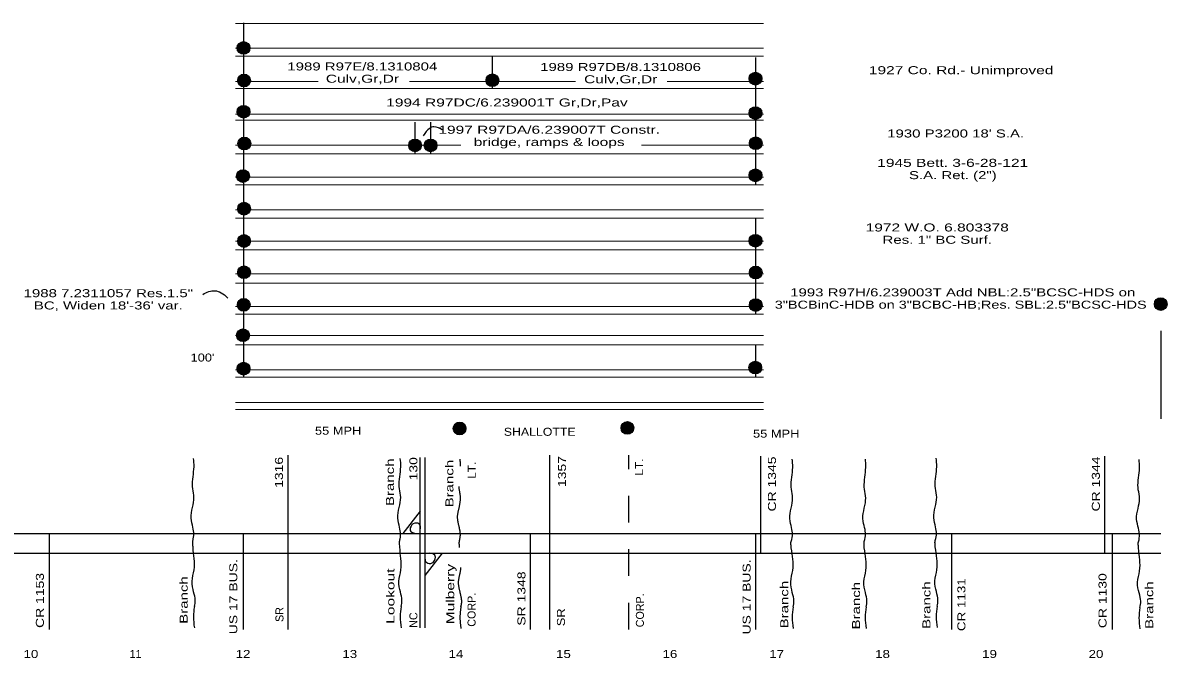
# Model space of a CAD drawing. Extents: x 2147484.45 to 2147492.91, y 2147476.95 to 2147483.28.
# Drawn here: x 2147488.62 to 2147492.909, y 2147480.903 to 2147483.281 of the extents above; entities that cross this region are included whole.
import ezdxf
from ezdxf.enums import TextEntityAlignment as Align

# ---------------------------------------------------------------- set-up
doc = ezdxf.new("R2010")
doc.units = 0
doc.header["$LTSCALE"] = 0.012
doc.linetypes.add('MEDIUM_DASHED', pattern=[4.5, 3, -1.5])
doc.layers.add('1', color=7, linetype='Continuous', lineweight=13)

msp = doc.modelspace()

# ---------------------------------------------------------------- hatches: boundary and pattern name
at = {"layer": '1'}
for points in [[(2147489.47111, 2147483.18732, 1), (2147489.42342, 2147483.18732, 1)], [(2147489.47311, 2147483.06532, 1), (2147489.42542, 2147483.06532, 1)], [(2147490.40411, 2147483.06632, 1), (2147490.35642, 2147483.06632, 1)], [(2147491.39011, 2147483.07232, 1), (2147491.34242, 2147483.07232, 1)], [(2147489.47111, 2147482.94832, 1), (2147489.42342, 2147482.94832, 1)], [(2147491.39011, 2147482.94332, 1), (2147491.34242, 2147482.94332, 1)], [(2147489.47411, 2147482.82932, 1), (2147489.42642, 2147482.82932, 1)], [(2147491.39111, 2147482.83032, 1), (2147491.34342, 2147482.83032, 1)], [(2147490.11411, 2147482.82232, 1), (2147490.06642, 2147482.82232, 1)], [(2147490.17211, 2147482.82232, 1), (2147490.12442, 2147482.82232, 1)], [(2147489.46911, 2147482.70732, 1), (2147489.42142, 2147482.70732, 1)], [(2147491.39011, 2147482.71032, 1), (2147491.34242, 2147482.71032, 1)], [(2147489.47311, 2147482.58532, 1), (2147489.42542, 2147482.58532, 1)], [(2147489.47311, 2147482.46432, 1), (2147489.42542, 2147482.46432, 1)], [(2147491.39011, 2147482.46532, 1), (2147491.34242, 2147482.46532, 1)], [(2147489.47311, 2147482.34732, 1), (2147489.42542, 2147482.34732, 1)], [(2147491.39111, 2147482.34632, 1), (2147491.34342, 2147482.34632, 1)], [(2147492.90911, 2147482.22832, 1), (2147492.86142, 2147482.22832, 1)], [(2147489.47211, 2147482.22532, 1), (2147489.42442, 2147482.22532, 1)], [(2147491.39111, 2147482.22432, 1), (2147491.34342, 2147482.22432, 1)], [(2147489.46911, 2147482.11132, 1), (2147489.42142, 2147482.11132, 1)], [(2147489.47111, 2147481.98632, 1), (2147489.42342, 2147481.98632, 1)], [(2147491.38911, 2147481.99032, 1), (2147491.34142, 2147481.99032, 1)], [(2147490.28111, 2147481.76232, 1), (2147490.23342, 2147481.76232, 1)], [(2147490.91011, 2147481.76432, 1), (2147490.86242, 2147481.76432, 1)]]:
    msp.add_hatch(color=256, dxfattribs=at).paths.add_polyline_path(points)

# ---------------------------------------------------------------- linework, layer by layer
for p, q in [((2147489.417, 2147483.279), (2147491.396, 2147483.279)), ((2147489.417, 2147483.186), (2147491.396, 2147483.186)), ((2147489.417, 2147483.156), (2147491.396, 2147483.156)), ((2147489.417, 2147483.062), (2147489.727, 2147483.062)), ((2147489.417, 2147483.035), (2147491.396, 2147483.035)), ((2147490.07, 2147483.062), (2147490.691, 2147483.062)), ((2147491.035, 2147483.062), (2147491.396, 2147483.062)), ((2147489.417, 2147482.939), (2147491.396, 2147482.939)), ((2147489.417, 2147482.917), (2147491.396, 2147482.917)), ((2147489.417, 2147482.823), (2147490.262, 2147482.823)), ((2147490.939, 2147482.823), (2147491.396, 2147482.823)), ((2147489.417, 2147482.791), (2147491.396, 2147482.791)), ((2147489.417, 2147482.704), (2147491.396, 2147482.704)), ((2147489.417, 2147482.675), (2147491.396, 2147482.675)), ((2147489.417, 2147482.581), (2147491.396, 2147482.581)), ((2147489.417, 2147482.55), (2147491.396, 2147482.55)), ((2147489.417, 2147482.464), (2147491.396, 2147482.464)), ((2147489.417, 2147482.431), (2147491.396, 2147482.431)), ((2147489.417, 2147482.341), (2147491.396, 2147482.341)), ((2147489.417, 2147482.307), (2147491.396, 2147482.307)), ((2147489.417, 2147482.219), (2147491.396, 2147482.219)), ((2147489.417, 2147482.19), (2147491.396, 2147482.19)), ((2147489.417, 2147482.111), (2147491.396, 2147482.111)), ((2147489.417, 2147482.076), (2147491.396, 2147482.076)), ((2147489.417, 2147481.982), (2147491.396, 2147481.982)), ((2147489.417, 2147481.954), (2147491.396, 2147481.954)), ((2147489.417, 2147481.86), (2147491.396, 2147481.86)), ((2147489.417, 2147481.833), (2147491.396, 2147481.833))]:
    msp.add_line(p, q, dxfattribs=at)
at = {"layer": '1', "lineweight": 25}
for p, q in [((2147490.381, 2147483.035), (2147490.381, 2147483.156)), ((2147491.367, 2147483.032), (2147491.367, 2147483.152)), ((2147491.367, 2147482.673), (2147491.367, 2147483.032)), ((2147490.091, 2147482.791), (2147490.091, 2147482.909)), ((2147490.149, 2147482.791), (2147490.149, 2147482.909)), ((2147491.367, 2147482.191), (2147491.367, 2147482.548)), ((2147492.886, 2147482.128), (2147492.886, 2147481.799)), ((2147491.367, 2147481.955), (2147491.367, 2147482.076)), ((2147489.615, 2147481.01), (2147489.615, 2147481.663)), ((2147490.11, 2147481.016), (2147490.11, 2147481.654)), ((2147490.128, 2147481.016), (2147490.128, 2147481.654)), ((2147490.595, 2147481.01), (2147490.595, 2147481.663)), ((2147491.385, 2147481.659), (2147491.385, 2147481.296)), ((2147492.675, 2147481.659), (2147492.675, 2147481.296)), ((2147490.11, 2147481.453), (2147490.045, 2147481.369)), ((2147487.098, 2147481.369), (2147492.885, 2147481.369)), ((2147488.72, 2147481.01), (2147488.72, 2147481.369)), ((2147489.447, 2147481.01), (2147489.447, 2147481.369)), ((2147490.523, 2147481.01), (2147490.523, 2147481.369)), ((2147491.367, 2147481.01), (2147491.367, 2147481.369)), ((2147492.102, 2147481.01), (2147492.102, 2147481.369)), ((2147492.704, 2147481.01), (2147492.704, 2147481.369)), ((2147487.098, 2147481.296), (2147492.885, 2147481.296)), ((2147490.128, 2147481.212), (2147490.193, 2147481.296))]:
    msp.add_line(p, q, dxfattribs=at)
at = {"layer": '1', "linetype": 'MEDIUM_DASHED', "lineweight": 25}
msp.add_line((2147490.891, 2147481.01), (2147490.891, 2147481.663), dxfattribs=at)
at = {"layer": '1', "lineweight": 25}
msp.add_lwpolyline([(2147489.449, 2147481.954), (2147489.449, 2147482.55), (2147489.449, 2147483.281)], dxfattribs=at)
for centre in [(2147489.44726, 2147483.18732), (2147489.44926, 2147483.06532), (2147490.38026, 2147483.06632), (2147491.36626, 2147483.07232), (2147489.44726, 2147482.94832), (2147491.36626, 2147482.94332), (2147489.45026, 2147482.82932), (2147491.36726, 2147482.83032), (2147490.09026, 2147482.82232), (2147490.14826, 2147482.82232), (2147489.44526, 2147482.70732), (2147491.36626, 2147482.71032), (2147489.44926, 2147482.58532), (2147489.44926, 2147482.46432), (2147491.36626, 2147482.46532), (2147489.44926, 2147482.34732), (2147491.36726, 2147482.34632), (2147492.88526, 2147482.22832), (2147489.44826, 2147482.22532), (2147491.36726, 2147482.22432), (2147489.44526, 2147482.11132), (2147489.44726, 2147481.98632), (2147491.36526, 2147481.99032), (2147490.25726, 2147481.76232), (2147490.88626, 2147481.76432)]:
    msp.add_circle(centre, 0.02385, dxfattribs=at)
for points in [[(2147490.192, 2147482.88), (2147490.185, 2147482.886), (2147490.161, 2147482.899), (2147490.137, 2147482.884), (2147490.121, 2147482.858)], [(2147489.295, 2147482.264), (2147489.309, 2147482.273), (2147489.341, 2147482.285), (2147489.371, 2147482.269), (2147489.388, 2147482.25)], [(2147489.259, 2147481.349), (2147489.261, 2147481.359), (2147489.262, 2147481.372), (2147489.256, 2147481.399), (2147489.247, 2147481.436), (2147489.26, 2147481.477), (2147489.263, 2147481.513), (2147489.254, 2147481.544), (2147489.258, 2147481.582), (2147489.263, 2147481.619), (2147489.261, 2147481.641), (2147489.26, 2147481.65)], [(2147490.034, 2147481.349), (2147490.036, 2147481.359), (2147490.037, 2147481.372), (2147490.031, 2147481.399), (2147490.022, 2147481.436), (2147490.035, 2147481.477), (2147490.038, 2147481.513), (2147490.029, 2147481.544), (2147490.033, 2147481.582), (2147490.038, 2147481.619), (2147490.036, 2147481.641), (2147490.035, 2147481.65)], [(2147492.042, 2147481.35), (2147492.045, 2147481.36), (2147492.046, 2147481.373), (2147492.04, 2147481.4), (2147492.031, 2147481.437), (2147492.044, 2147481.478), (2147492.047, 2147481.514), (2147492.038, 2147481.545), (2147492.042, 2147481.583), (2147492.047, 2147481.62), (2147492.045, 2147481.642), (2147492.044, 2147481.651)], [(2147491.502, 2147481.347), (2147491.505, 2147481.357), (2147491.506, 2147481.37), (2147491.5, 2147481.397), (2147491.491, 2147481.434), (2147491.504, 2147481.475), (2147491.507, 2147481.511), (2147491.498, 2147481.542), (2147491.502, 2147481.58), (2147491.507, 2147481.617), (2147491.505, 2147481.639), (2147491.504, 2147481.648)], [(2147491.776, 2147481.347), (2147491.779, 2147481.357), (2147491.78, 2147481.37), (2147491.774, 2147481.397), (2147491.765, 2147481.434), (2147491.778, 2147481.475), (2147491.781, 2147481.511), (2147491.772, 2147481.542), (2147491.776, 2147481.58), (2147491.781, 2147481.617), (2147491.779, 2147481.639), (2147491.778, 2147481.648)], [(2147492.804, 2147481.346), (2147492.805, 2147481.355), (2147492.806, 2147481.368), (2147492.8, 2147481.395), (2147492.791, 2147481.432), (2147492.804, 2147481.473), (2147492.807, 2147481.509), (2147492.798, 2147481.54), (2147492.802, 2147481.578), (2147492.807, 2147481.615), (2147492.805, 2147481.637), (2147492.804, 2147481.646)], [(2147490.08, 2147481.404), (2147490.072, 2147481.394), (2147490.069, 2147481.378), (2147490.079, 2147481.372), (2147490.093, 2147481.369)], [(2147490.08, 2147481.404), (2147490.086, 2147481.409), (2147490.103, 2147481.412), (2147490.109, 2147481.401), (2147490.11, 2147481.387)], [(2147492.04, 2147481.319), (2147492.04, 2147481.325), (2147492.038, 2147481.335), (2147492.04, 2147481.345), (2147492.042, 2147481.35)], [(2147489.263, 2147481.096), (2147489.265, 2147481.103), (2147489.268, 2147481.119), (2147489.261, 2147481.148), (2147489.25, 2147481.191), (2147489.265, 2147481.232), (2147489.263, 2147481.276), (2147489.259, 2147481.301), (2147489.258, 2147481.319)], [(2147489.258, 2147481.319), (2147489.258, 2147481.325), (2147489.256, 2147481.335), (2147489.258, 2147481.345), (2147489.259, 2147481.349)], [(2147490.038, 2147481.096), (2147490.04, 2147481.103), (2147490.043, 2147481.119), (2147490.036, 2147481.148), (2147490.025, 2147481.191), (2147490.04, 2147481.232), (2147490.038, 2147481.276), (2147490.034, 2147481.301), (2147490.033, 2147481.319)], [(2147490.033, 2147481.319), (2147490.033, 2147481.325), (2147490.031, 2147481.335), (2147490.033, 2147481.345), (2147490.034, 2147481.349)], [(2147491.507, 2147481.094), (2147491.509, 2147481.101), (2147491.512, 2147481.117), (2147491.505, 2147481.146), (2147491.494, 2147481.189), (2147491.509, 2147481.23), (2147491.507, 2147481.274), (2147491.503, 2147481.299), (2147491.5, 2147481.316)], [(2147491.5, 2147481.316), (2147491.5, 2147481.322), (2147491.498, 2147481.332), (2147491.5, 2147481.342), (2147491.502, 2147481.347)], [(2147491.781, 2147481.094), (2147491.783, 2147481.101), (2147491.786, 2147481.117), (2147491.779, 2147481.146), (2147491.768, 2147481.189), (2147491.783, 2147481.23), (2147491.781, 2147481.274), (2147491.777, 2147481.299), (2147491.774, 2147481.316)], [(2147491.774, 2147481.316), (2147491.774, 2147481.322), (2147491.772, 2147481.332), (2147491.774, 2147481.342), (2147491.776, 2147481.347)], [(2147492.047, 2147481.097), (2147492.049, 2147481.104), (2147492.052, 2147481.12), (2147492.045, 2147481.149), (2147492.034, 2147481.192), (2147492.049, 2147481.233), (2147492.047, 2147481.277), (2147492.043, 2147481.302), (2147492.04, 2147481.319)], [(2147492.807, 2147481.092), (2147492.809, 2147481.099), (2147492.812, 2147481.115), (2147492.805, 2147481.144), (2147492.794, 2147481.187), (2147492.809, 2147481.228), (2147492.807, 2147481.272), (2147492.803, 2147481.297), (2147492.802, 2147481.315)], [(2147492.802, 2147481.315), (2147492.802, 2147481.321), (2147492.8, 2147481.331), (2147492.802, 2147481.341), (2147492.804, 2147481.346)], [(2147490.158, 2147481.261), (2147490.152, 2147481.256), (2147490.135, 2147481.253), (2147490.129, 2147481.264), (2147490.128, 2147481.278)], [(2147490.158, 2147481.261), (2147490.166, 2147481.271), (2147490.169, 2147481.287), (2147490.159, 2147481.293), (2147490.145, 2147481.296)], [(2147489.263, 2147481.096), (2147489.261, 2147481.083), (2147489.258, 2147481.057), (2147489.261, 2147481.03), (2147489.263, 2147481.016)], [(2147490.038, 2147481.096), (2147490.036, 2147481.083), (2147490.033, 2147481.057), (2147490.036, 2147481.03), (2147490.038, 2147481.016)], [(2147491.507, 2147481.094), (2147491.505, 2147481.081), (2147491.502, 2147481.055), (2147491.505, 2147481.028), (2147491.507, 2147481.014)], [(2147491.781, 2147481.094), (2147491.779, 2147481.081), (2147491.776, 2147481.055), (2147491.779, 2147481.028), (2147491.781, 2147481.014)], [(2147492.047, 2147481.097), (2147492.045, 2147481.084), (2147492.042, 2147481.058), (2147492.045, 2147481.031), (2147492.047, 2147481.017)], [(2147492.807, 2147481.092), (2147492.805, 2147481.079), (2147492.802, 2147481.053), (2147492.805, 2147481.026), (2147492.807, 2147481.012)]]:
    msp.add_open_spline(points, degree=3, dxfattribs=at)
at = {"layer": '1', "linetype": 'MEDIUM_DASHED', "lineweight": 25}
for points in [[(2147490.258, 2147481.347), (2147490.26, 2147481.357), (2147490.261, 2147481.37), (2147490.255, 2147481.397), (2147490.246, 2147481.434), (2147490.259, 2147481.475), (2147490.262, 2147481.511), (2147490.253, 2147481.542), (2147490.257, 2147481.58), (2147490.262, 2147481.617), (2147490.26, 2147481.639), (2147490.259, 2147481.648)], [(2147490.262, 2147481.094), (2147490.264, 2147481.101), (2147490.267, 2147481.117), (2147490.26, 2147481.146), (2147490.249, 2147481.189), (2147490.264, 2147481.23), (2147490.262, 2147481.274), (2147490.258, 2147481.299), (2147490.257, 2147481.317)], [(2147490.257, 2147481.317), (2147490.257, 2147481.323), (2147490.255, 2147481.333), (2147490.257, 2147481.343), (2147490.258, 2147481.347)], [(2147490.262, 2147481.094), (2147490.26, 2147481.081), (2147490.257, 2147481.055), (2147490.26, 2147481.028), (2147490.262, 2147481.014)]]:
    msp.add_open_spline(points, degree=3, dxfattribs=at)

# ---------------------------------------------------------------- texts
at = {"layer": '1'}
for s, height, width, p in [('1989 R97E/8.1310804', 0.03, 1.4, (2147489.8925, 2147483.103)), ('1989 R97DB/8.1310806', 0.03, 1.4, (2147490.8605, 2147483.101)), ('1927 Co. Rd.- Unimproved', 0.03, 1.45, (2147492.137, 2147483.089)), ('Culv,Gr,Dr', 0.03, 1.45, (2147489.893, 2147483.057)), ('Culv,Gr,Dr', 0.03, 1.45, (2147490.861, 2147483.055)), ('1997 R97DA/6.239007T Constr.', 0.03, 1.45, (2147490.593, 2147482.866)), ('bridge, ramps & loops', 0.03, 1.45, (2147490.593, 2147482.82)), ("1930 P3200 18' S.A.", 0.03, 1.4, (2147492.1165, 2147482.852)), ('1945 Bett. 3-6-28-121', 0.03, 1.45, (2147492.1055, 2147482.742)), ('S.A. Ret. (2")', 0.03, 1.4, (2147492.106, 2147482.696)), ('1972 W.O. 6.803378', 0.03, 1.45, (2147492.0475, 2147482.5)), ('Res. 1" BC Surf.', 0.03, 1.4, (2147492.0475, 2147482.454)), ('1988 7.2311057 Res.1.5"', 0.03, 1.4, (2147488.9405, 2147482.254)), ('1993 R97H/6.239003T Add NBL:2.5"BCSC-HDS on', 0.03, 1.4, (2147492.143, 2147482.257)), ("BC, Widen 18'-36' var.", 0.03, 1.4, (2147488.9405, 2147482.208)), ('3"BCBinC-HDB on 3"BCBC-HB;Res. SBL:2.5"BCSC-HDS ', 0.03, 1.35, (2147492.143, 2147482.211)), ("100'", 0.03, 1.2, (2147489.2935, 2147482.013)), ('SHALLOTTE', 0.03, 1.15, (2147490.5575, 2147481.735)), ('10', 0.02982, 1.25, (2147488.6505, 2147480.903)), ('12', 0.02982, 1.25, (2147489.4455, 2147480.903)), ('13', 0.02982, 1.25, (2147489.8455, 2147480.903)), ('14', 0.02982, 1.25, (2147490.2435, 2147480.903)), ('15', 0.02982, 1.25, (2147490.6465, 2147480.903)), ('16', 0.02982, 1.25, (2147491.0455, 2147480.903)), ('17', 0.02982, 1.25, (2147491.4455, 2147480.903)), ('18', 0.02982, 1.25, (2147491.8425, 2147480.903)), ('19', 0.02982, 1.25, (2147492.2435, 2147480.903)), ('20', 0.02982, 1.25, (2147492.6425, 2147480.903))]:
    msp.add_text(s, height=height, dxfattribs=dict(at, width=width)).set_placement(p, align=Align.CENTER)
for s, width, p in [('1994 R97DC/6.239001T Gr,Dr,Pav', 1.45, (2147489.982, 2147482.968)), ('55 MPH', 1.2, (2147489.715, 2147481.739)), ('55 MPH', 1.2, (2147491.357, 2147481.728))]:
    msp.add_text(s, height=0.03, dxfattribs=dict(at, width=width)).set_placement(p)
for s, width, p in [('1316', 1.3, (2147489.595, 2147481.54)), ('1357', 1.3, (2147490.656, 2147481.543)), ('Branch', 1.4, (2147490.011, 2147481.472)), ('Branch', 1.4, (2147490.234, 2147481.467)), ('LT.', 1.1, (2147490.318, 2147481.574)), ('LT.', 1.1, (2147490.945, 2147481.586)), ('US 17 BUS.', 1.3, (2147489.424, 2147480.992)), ('US 17 BUS.', 1.3, (2147491.348, 2147480.991)), ('Lookout', 1.45, (2147490.013, 2147481.031)), ('Mulberry', 1.45, (2147490.237, 2147481.029)), ('SR 1348', 1.3, (2147490.504, 2147481.024)), ('Branch', 1.4, (2147489.238, 2147481.031)), ('Branch', 1.4, (2147491.489, 2147481.014)), ('Branch', 1.4, (2147491.758, 2147481.01)), ('Branch', 1.4, (2147492.022, 2147481.012)), ('Branch', 1.4, (2147492.857, 2147481.012)), ('SR ', 1.2, (2147490.652, 2147481.022))]:
    msp.add_text(s, height=0.03, rotation=90, dxfattribs=dict(at, width=width)).set_placement(p)
at = {"layer": '1', "width": 1.3}
msp.add_text('130', height=0.03, rotation=90, dxfattribs=at).set_placement((2147490.099, 2147481.655), align=Align.RIGHT)
at = {"layer": '1'}
for s, width, p in [('CR 1345', 1.3, (2147491.443, 2147481.5545)), ('CR 1344', 1.3, (2147492.657, 2147481.5545)), ('CR 1153', 1.3, (2147488.699, 2147481.1185)), ('CR 1131', 1.25, (2147492.153, 2147481.1025)), ('CR 1130', 1.3, (2147492.682, 2147481.1175))]:
    msp.add_text(s, height=0.03, rotation=90, dxfattribs=dict(at, width=width)).set_placement(p, align=Align.CENTER)
for s, p in [('CORP.', (2147490.317, 2147481.02)), ('CORP.', (2147490.948, 2147481.018)), ('SR', (2147489.597, 2147481.038)), ('NC', (2147490.099, 2147481.016))]:
    msp.add_text(s, height=0.03, rotation=90, dxfattribs=at).set_placement(p)
msp.add_text('11', height=0.02982, dxfattribs=at).set_placement((2147489.0425, 2147480.903), align=Align.CENTER)

doc.saveas('drawing.dxf')
